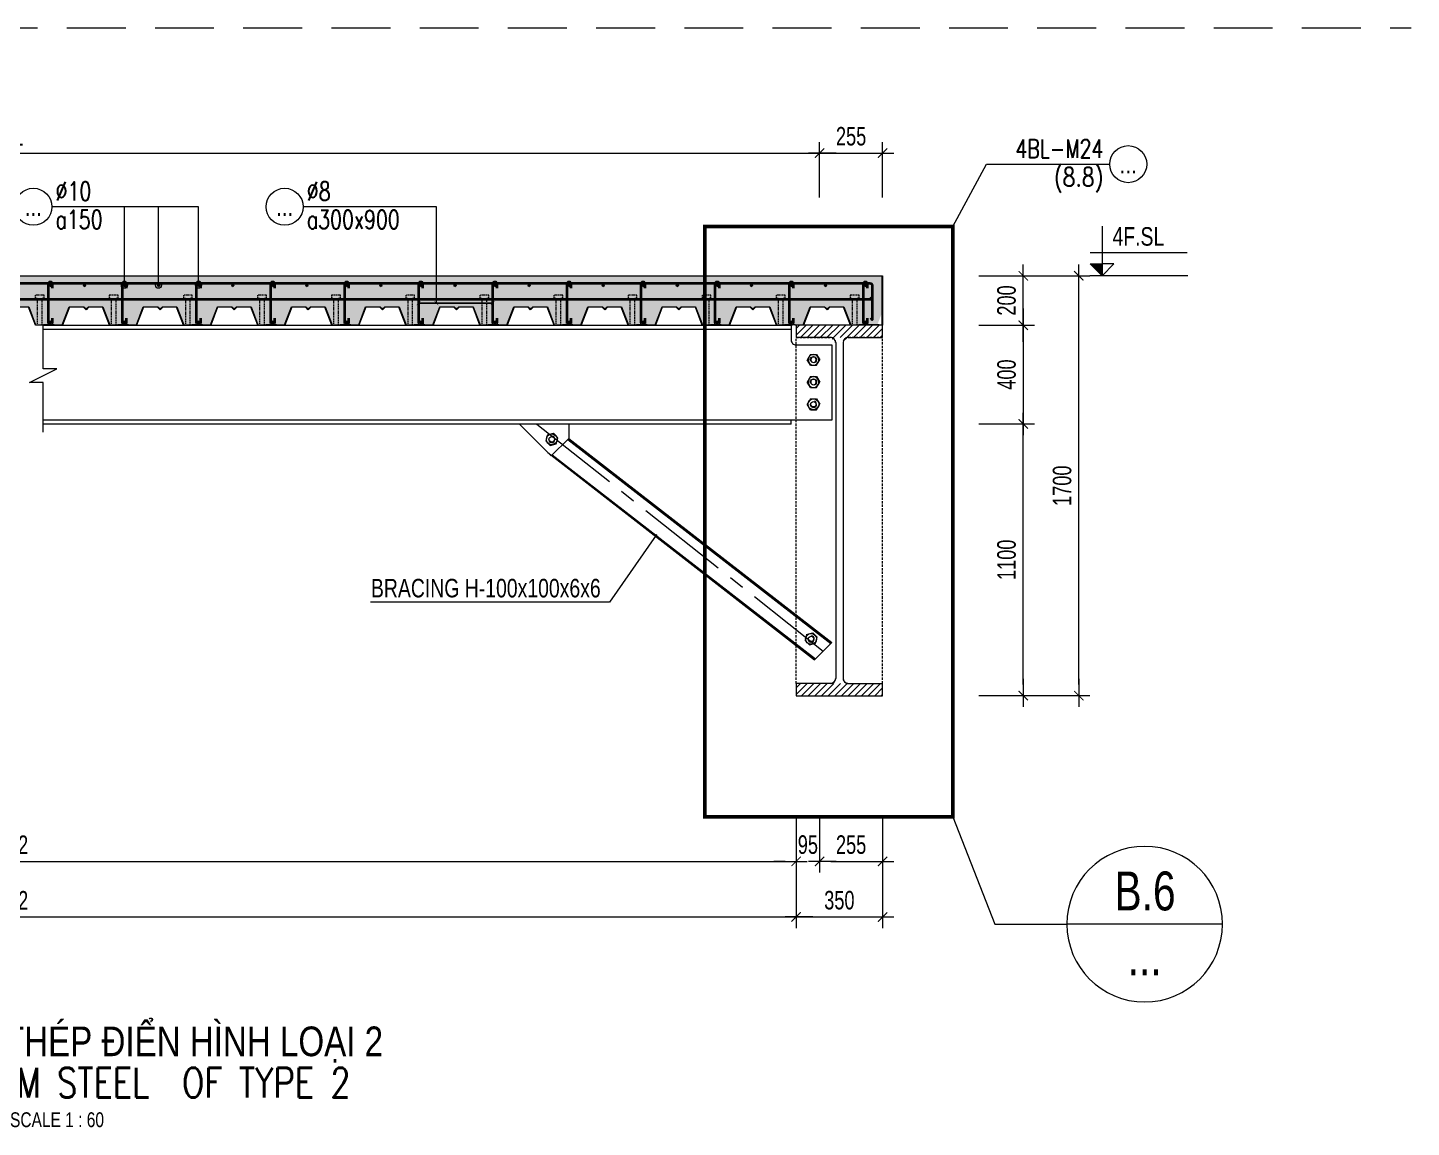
# Model space of a CAD drawing. Header units: millimetres. Extents: x 84463 to 294191, y -61495 to 44118.
# Drawn here: x 217212 to 228416, y -39132 to -30228 of the extents above; entities that cross this region are included whole.
import ezdxf
from ezdxf.enums import TextEntityAlignment as Align

# ---------------------------------------------------------------- set-up
doc = ezdxf.new("R2010")
doc.units = ezdxf.units.MM
doc.linetypes.add('CENTER2', pattern=[1.125, 0.75, -0.125, 0.125, -0.125])
doc.linetypes.add('HIDDEN2', pattern=[4.7625, 3.175, -1.5875])
for name, color, linetype, lineweight in [('NDC_S-ANNO', 7, 'Continuous', 20), ('NDC_S-BEAM FRAME-STEL', 32, 'Continuous', 18), ('NDC_S-BEAM-NAME-VERT', 7, 'Continuous', 20), ('NDC_S-CONT', 3, 'Continuous', 20), ('NDC_S-DECK', 3, 'Continuous', 20), ('NDC_S-DIMS', 1, 'Continuous', 15), ('NDC_S-FNDN-RBAR-TOP1', 4, 'Continuous', 35), ('NDC_S-HIDN', 8, 'HIDDEN2', 13), ('NDC_S-HTCH-MAT', 8, 'Continuous', 15), ('NDC_S-LEGN', 1, 'Continuous', 15), ('NDC_S-STIR', 4, 'Continuous', 35), ('NDC_S-TEXT-SYMB', 7, 'Continuous', 20), ('NDC_S-TEXT-VIE', 7, 'Continuous', 20), ('NDC_S_ANNO', 7, 'Continuous', 20), ('NDC_S_AXIS', 5, 'CENTER2', 13), ('NDC_S_DIM', 1, 'Continuous', 15), ('NDC_S_ENG TITLE', 3, 'Continuous', 20), ('NDC_S_HATCH MATERIAL', 8, 'Continuous', 13), ('NDC_S_HIDDEN', 8, 'HIDDEN2', 13), ('NDC_S_REBAR', 4, 'Continuous', 35), ('NDC_S_TEXT SYMBOL', 7, 'Continuous', 20), ('NDC_S_VN TEXT', 7, 'Continuous', 20), ('NDC_S_VN TITLE', 6, 'Continuous', 35)]:
    doc.layers.add(name, color=color, linetype=linetype, lineweight=lineweight)
doc.styles.add('ARIAL', font='arial.ttf', dxfattribs={"width": 0.8})
doc.styles.add('NDC_ANNO', font='', dxfattribs={"width": 0.8})
doc.styles.add('NDC_DIM', font='', dxfattribs={"width": 0.75})
doc.styles.add('NDC_EN TXT', font='romans.shx', dxfattribs={"width": 0.8})
doc.styles.add('NDC_VIE TXT', font='arial.ttf', dxfattribs={"width": 0.8})
doc.styles.get('NDC_ANNO').set_extended_font_data('Dotum')
doc.styles.get('NDC_DIM').set_extended_font_data('Dotum')
doc.dimstyles.new('NDC_dim_50', dxfattribs={"dimscale": 50, "dimtxt": 2.5, "dimasz": 1.5, "dimexe": 1.5, "dimexo": 2.5, "dimgap": 1, "dimtad": 1, "dimdec": 0, "dimrnd": 0.001, "dimzin": 0, "dimdsep": 46, "dimtxsty": 'NDC_DIM', "dimblk": 'DIMMARK', "dimcen": 0, "dimdle": 1.2, "dimclrd": 256, "dimclre": 256, "dimclrt": 3, "dimadec": 0, "dimazin": 0, "dimtfac": 1, "dimtdec": 0, "dimtix": 1, "dimtofl": 0, "dimtmove": 2, "dimatfit": 3, "dimfxl": 6, "dimfxlon": 1, "dimtolj": 1, "dimtzin": 0, "dimlwd": -1, "dimlwe": -1, "dimarcsym": 0})
doc.dimstyles.new('NDC_dim_60', dxfattribs={"dimscale": 60, "dimtxt": 2.5, "dimasz": 1.5, "dimexe": 1.5, "dimexo": 2.5, "dimgap": 1, "dimtad": 1, "dimdec": 0, "dimrnd": 0.001, "dimzin": 0, "dimdsep": 46, "dimtxsty": 'NDC_DIM', "dimblk": 'DIMMARK', "dimcen": 0, "dimdle": 1.2, "dimclrd": 256, "dimclre": 256, "dimclrt": 3, "dimadec": 0, "dimazin": 0, "dimtfac": 1, "dimtdec": 0, "dimtix": 1, "dimtofl": 0, "dimtmove": 2, "dimatfit": 3, "dimfxl": 6, "dimfxlon": 1, "dimtolj": 1, "dimtzin": 0, "dimlwd": -1, "dimlwe": -1, "dimarcsym": 0})

# ---------------------------------------------------------------- blocks, each defined once
blk = doc.blocks.new('kata_block_THEP')
at = {"layer": 'NDC_S_REBAR', "color": 0}
for p, q in [((-0.5, 0), (0.5, 0)), ((-0.35, 0.35), (0.35, -0.35)), ((0.35, 0.35), (-0.35, -0.35)), ((0, 0.5), (0, -0.5))]:
    blk.add_line(p, q, dxfattribs=at)
at = {"layer": 'NDC_S_REBAR', "color": 0, "const_width": 0.0833}
blk.add_lwpolyline([(-0.5, 0, 1), (0.5, 0, 1), (-0.5, 0, 1)], format="xyb", dxfattribs=at)
blk = doc.blocks.new('*U435')
at = {"layer": 'NDC_S-STIR', "xscale": -20, "yscale": 20, "zscale": 20}
blk.add_blockref('kata_block_THEP', (0, 0), dxfattribs=at)
blk = doc.blocks.new('*U436')
at = {"layer": 'NDC_S_DIM', "color": 0, "linetype": 'ByBlock', "lineweight": -2, "transparency": 16777216}
for p in [(0, 0), (600, 0), (1200, 0), (1800, 0), (2400, 0), (3000, 0), (3600, 0), (4200, 0), (4800, 0), (5400, 0), (6000, 0), (6600, 0), (7200, 0), (7800, 0), (8400, 0), (9000, 0), (9600, 0), (10200, 0), (10800, 0), (11400, 0), (12000, 0), (12600, 0), (13200, 0)]:
    blk.add_blockref('*U435', p, dxfattribs=at)
blk = doc.blocks.new('*U433')
at = {"layer": 'NDC_S-HIDN', "ltscale": 3}
blk.add_lwpolyline([(-54, -173), (-14, -173), (-14, 43), (2, 43), (2, 67), (-70, 67), (-70, 43), (-54, 43)], close=True, dxfattribs=at)
at = {"layer": 'NDC_S_REBAR'}
blk.add_lwpolyline([(70, 123), (70, 155, 1), (34, 155), (34, -153, 1), (70, -153), (70, -121)], format="xyb", dxfattribs=at)
at = {"layer": 'NDC_S-STIR', "xscale": -20, "yscale": 20, "zscale": 20}
for p in [(52, 146), (52, -153)]:
    blk.add_blockref('kata_block_THEP', p, dxfattribs=at)
blk = doc.blocks.new('*U434')
at = {"layer": 'NDC_S_DIM', "color": 0, "linetype": 'ByBlock', "lineweight": -2, "transparency": 16777216}
for p in [(0, 0), (600, 0), (1200, 0), (1800, 0), (2400, 0), (3000, 0), (3600, 0), (4200, 0), (4800, 0), (5400, 0), (6000, 0), (6600, 0), (7200, 0), (7800, 0), (8400, 0), (9000, 0), (9600, 0), (10200, 0), (10800, 0), (11400, 0), (12000, 0), (12600, 0), (13200, 0)]:
    blk.add_blockref('*U433', p, dxfattribs=at)
blk = doc.blocks.new('DIMMARK')
at = {"layer": 'NDC_S_DIM', "color": 1}
blk.add_line((-1.5, 0), (1, 0), dxfattribs=at)
at = {"layer": 'NDC_S_DIM', "color": 2, "const_width": 0.1}
blk.add_lwpolyline([(-0.42, -0.42), (0.42, 0.42)], dxfattribs=at)
blk = doc.blocks.new('*D444')
at = {"layer": 'Defpoints', "color": 0, "transparency": 16777216}
for p in [(223625, -31244), (210645, -32279), (223625, -32279)]:
    blk.add_point(p, dxfattribs=at)
at = {"layer": 'NDC_S_DIM', "transparency": 16777216}
for p, q in [((210645, -31604), (210645, -31154)), ((210735, -31244), (223535, -31244)), ((223625, -31604), (223625, -31154))]:
    blk.add_line(p, q, dxfattribs=at)
at = {"layer": 'NDC_S_DIM', "transparency": 16777216, "xscale": 90, "yscale": 90, "zscale": 90, "rotation": 180}
blk.add_blockref('DIMMARK', (210645, -31244), dxfattribs=at)
at = {"layer": 'NDC_S_DIM', "transparency": 16777216, "xscale": 90, "yscale": 90, "zscale": 90}
blk.add_blockref('DIMMARK', (223625, -31244), dxfattribs=at)
at = {"layer": 'NDC_S_DIM', "color": 3, "transparency": 16777216, "insert": (217135, -31108), "char_height": 150, "attachment_point": 5, "style": 'NDC_DIM'}
blk.add_mtext('\\A1;L', dxfattribs=at)
blk = doc.blocks.new('*D445')
at = {"layer": 'Defpoints', "color": 0, "transparency": 16777216}
for p in [(224135, -31244), (223625, -32279), (224135, -32279)]:
    blk.add_point(p, dxfattribs=at)
at = {"layer": 'NDC_S_DIM', "transparency": 16777216}
for p, q in [((223625, -31604), (223625, -31154)), ((223715, -31244), (224045, -31244)), ((224135, -31604), (224135, -31154))]:
    blk.add_line(p, q, dxfattribs=at)
at = {"layer": 'NDC_S_DIM', "transparency": 16777216, "xscale": 90, "yscale": 90, "zscale": 90, "rotation": 180}
blk.add_blockref('DIMMARK', (223625, -31244), dxfattribs=at)
at = {"layer": 'NDC_S_DIM', "transparency": 16777216, "xscale": 90, "yscale": 90, "zscale": 90}
blk.add_blockref('DIMMARK', (224135, -31244), dxfattribs=at)
at = {"layer": 'NDC_S_DIM', "color": 3, "transparency": 16777216, "insert": (223880, -31108), "char_height": 150, "attachment_point": 5, "style": 'NDC_DIM'}
blk.add_mtext('\\A1;255', dxfattribs=at)
blk = doc.blocks.new('*D448')
at = {"layer": 'Defpoints', "color": 0, "transparency": 16777216}
for p in [(210835, -35440), (223435, -35637), (223435, -36979)]:
    blk.add_point(p, dxfattribs=at)
at = {"layer": 'NDC_S_DIM', "transparency": 16777216}
for p, q in [((210835, -36619), (210835, -37069)), ((223435, -36619), (223435, -37069)), ((210925, -36979), (223345, -36979))]:
    blk.add_line(p, q, dxfattribs=at)
at = {"layer": 'NDC_S_DIM', "transparency": 16777216, "xscale": 90, "yscale": 90, "zscale": 90, "rotation": 180}
blk.add_blockref('DIMMARK', (210835, -36979), dxfattribs=at)
at = {"layer": 'NDC_S_DIM', "transparency": 16777216, "xscale": 90, "yscale": 90, "zscale": 90}
blk.add_blockref('DIMMARK', (223435, -36979), dxfattribs=at)
at = {"layer": 'NDC_S_DIM', "color": 3, "transparency": 16777216, "insert": (217135, -36844), "char_height": 150, "attachment_point": 5, "style": 'NDC_DIM'}
blk.add_mtext('\\A1;L2', dxfattribs=at)
blk = doc.blocks.new('*D449')
at = {"layer": 'Defpoints', "color": 0, "transparency": 16777216}
for p in [(223435, -35637), (223625, -35637), (223625, -36979)]:
    blk.add_point(p, dxfattribs=at)
at = {"layer": 'NDC_S_DIM', "transparency": 16777216}
for p, q in [((223435, -36619), (223435, -37069)), ((223625, -36619), (223625, -37069)), ((223345, -36979), (223255, -36979)), ((223715, -36979), (223805, -36979))]:
    blk.add_line(p, q, dxfattribs=at)
at = {"layer": 'NDC_S_DIM', "transparency": 16777216, "xscale": 90, "yscale": 90, "zscale": 90}
blk.add_blockref('DIMMARK', (223435, -36979), dxfattribs=at)
at = {"layer": 'NDC_S_DIM', "transparency": 16777216, "xscale": 90, "yscale": 90, "zscale": 90, "rotation": 180}
blk.add_blockref('DIMMARK', (223625, -36979), dxfattribs=at)
at = {"layer": 'NDC_S_DIM', "color": 3, "transparency": 16777216, "insert": (223530, -36844), "char_height": 150, "attachment_point": 5, "style": 'NDC_DIM'}
blk.add_mtext('\\A1;95', dxfattribs=at)
blk = doc.blocks.new('*D450')
at = {"layer": 'Defpoints', "color": 0, "transparency": 16777216}
for p in [(223625, -35637), (224135, -35637), (224135, -36979)]:
    blk.add_point(p, dxfattribs=at)
at = {"layer": 'NDC_S_DIM', "transparency": 16777216}
for p, q in [((223625, -36619), (223625, -37069)), ((224135, -36619), (224135, -37069)), ((223715, -36979), (224045, -36979))]:
    blk.add_line(p, q, dxfattribs=at)
at = {"layer": 'NDC_S_DIM', "transparency": 16777216, "xscale": 90, "yscale": 90, "zscale": 90, "rotation": 180}
blk.add_blockref('DIMMARK', (223625, -36979), dxfattribs=at)
at = {"layer": 'NDC_S_DIM', "transparency": 16777216, "xscale": 90, "yscale": 90, "zscale": 90}
blk.add_blockref('DIMMARK', (224135, -36979), dxfattribs=at)
at = {"layer": 'NDC_S_DIM', "color": 3, "transparency": 16777216, "insert": (223880, -36844), "char_height": 150, "attachment_point": 5, "style": 'NDC_DIM'}
blk.add_mtext('\\A1;255', dxfattribs=at)
blk = doc.blocks.new('*D452')
at = {"layer": 'Defpoints', "color": 0, "transparency": 16777216}
for p in [(210835, -35637), (223435, -35637), (223435, -37429)]:
    blk.add_point(p, dxfattribs=at)
at = {"layer": 'NDC_S_DIM', "transparency": 16777216}
for p, q in [((210835, -37069), (210835, -37519)), ((223435, -37069), (223435, -37519)), ((210925, -37429), (223345, -37429))]:
    blk.add_line(p, q, dxfattribs=at)
at = {"layer": 'NDC_S_DIM', "transparency": 16777216, "xscale": 90, "yscale": 90, "zscale": 90, "rotation": 180}
blk.add_blockref('DIMMARK', (210835, -37429), dxfattribs=at)
at = {"layer": 'NDC_S_DIM', "transparency": 16777216, "xscale": 90, "yscale": 90, "zscale": 90}
blk.add_blockref('DIMMARK', (223435, -37429), dxfattribs=at)
at = {"layer": 'NDC_S_DIM', "color": 3, "transparency": 16777216, "insert": (217135, -37294), "char_height": 150, "attachment_point": 5, "style": 'NDC_DIM'}
blk.add_mtext('\\A1;L2', dxfattribs=at)
blk = doc.blocks.new('*D453')
at = {"layer": 'Defpoints', "color": 0, "transparency": 16777216}
for p in [(223435, -35637), (224135, -35637), (224135, -37429)]:
    blk.add_point(p, dxfattribs=at)
at = {"layer": 'NDC_S_DIM', "transparency": 16777216}
for p, q in [((223435, -37069), (223435, -37519)), ((224135, -37069), (224135, -37519)), ((223525, -37429), (224045, -37429))]:
    blk.add_line(p, q, dxfattribs=at)
at = {"layer": 'NDC_S_DIM', "transparency": 16777216, "xscale": 90, "yscale": 90, "zscale": 90, "rotation": 180}
blk.add_blockref('DIMMARK', (223435, -37429), dxfattribs=at)
at = {"layer": 'NDC_S_DIM', "transparency": 16777216, "xscale": 90, "yscale": 90, "zscale": 90}
blk.add_blockref('DIMMARK', (224135, -37429), dxfattribs=at)
at = {"layer": 'NDC_S_DIM', "color": 3, "transparency": 16777216, "insert": (223785, -37294), "char_height": 150, "attachment_point": 5, "style": 'NDC_DIM'}
blk.add_mtext('\\A1;350', dxfattribs=at)
blk = doc.blocks.new('Drawing name_symbol')
at = {"layer": 'NDC_S_ENG TITLE', "style": 'NDC_EN TXT', "width": 0.8}
blk.add_attdef('SECTDET1', text='', height=5, dxfattribs=at).set_placement((0, 1.01), align=Align.CENTER)
at = {"layer": 'NDC_S_TEXT SYMBOL', "lineweight": 25, "style": 'NDC_ANNO', "width": 0.8}
blk.add_attdef('SSCALE', text='', height=2.5, dxfattribs=at).set_placement((0, -4), align=Align.CENTER)
at = {"layer": 'NDC_S_VN TITLE', "style": 'NDC_VIE TXT', "width": 0.8}
blk.add_attdef('SECTDET2', text='', height=5, dxfattribs=at).set_placement((0, 7.97), align=Align.CENTER)
blk = doc.blocks.new('MARK4')
at = {"layer": 'NDC_S_ANNO'}
blk.add_line((-5, 0), (5, 0), dxfattribs=at)
blk.add_circle((0, 0), 5, dxfattribs=at)
blk = doc.blocks.new('*U103')
blk.add_circle((2.5, 0), 2.5)
at = {"layer": 'NDC_S_VN TEXT', "color": 3, "style": 'NDC_EN TXT'}
for tag, width, p in [('DK2', 0.75, (-0.85, 0.85)), ('KC2', 0.8, (-0.85, -2.97))]:
    blk.add_attdef(tag, text='', height=2.5, dxfattribs=dict(at, width=width)).set_placement(p, align=Align.RIGHT)
at = {"layer": 'NDC_S_VN TEXT', "color": 7, "style": 'ARIAL', "width": 0.8}
blk.add_attdef('SH3', text='', height=2.5, dxfattribs=at).set_placement((2.5, 0), align=Align.MIDDLE)
blk = doc.blocks.new('*U102')
at = {"color": 0, "linetype": 'Continuous'}
for p, q in [((-8.5, 4.9), (0, 9.8)), ((-8.5, -4.9), (-8.5, 4.9)), ((8.5, 4.9), (0, 9.8)), ((8.5, -4.9), (8.5, 4.9)), ((-8.5, -4.9), (0, -9.8)), ((8.5, -4.9), (0, -9.8))]:
    blk.add_line(p, q, dxfattribs=at)
for radius in [8.5, 4.25]:
    blk.add_circle((0, 0), radius, dxfattribs=at)
blk.add_arc((0, 0), 5, 250, 160, dxfattribs=at)
blk = doc.blocks.new('*U437')
at = {"layer": 'NDC_S-DECK'}
blk.add_lwpolyline([(-300, -73), (-300, -69), (-259, -69), (-257, -71), (-192, -71), (-136, 75), (-19, 75), (0, 57), (19, 75), (136, 75), (192, -71), (257, -71), (259, -69), (300, -69), (300, -73), (261, -73), (259, -75), (190, -75), (134, 71), (21, 71), (0, 51), (-21, 71), (-134, 71), (-190, -75), (-259, -75), (-261, -73)], close=True, dxfattribs=at)
blk = doc.blocks.new('*U438')
at = {"layer": 'NDC_S_DIM', "color": 0, "linetype": 'ByBlock', "lineweight": -2, "transparency": 16777216}
for p in [(0, 0), (600, 0), (1200, 0), (1800, 0), (2400, 0), (3000, 0), (3600, 0), (4200, 0), (4800, 0), (5400, 0), (6000, 0), (6600, 0), (7200, 0), (7800, 0), (8400, 0), (9000, 0), (9600, 0), (10200, 0), (10800, 0), (11400, 0), (12000, 0), (12600, 0), (13200, 0)]:
    blk.add_blockref('*U437', p, dxfattribs=at)
blk = doc.blocks.new('*U104')
blk.add_circle((-2.5, 0), 2.5)
at = {"layer": 'NDC_S_VN TEXT', "color": 3, "style": 'NDC_EN TXT', "width": 0.75}
for tag, p in [('DK1', (0.5, 0.85)), ('KC1', (0.5, -2.97))]:
    blk.add_attdef(tag, p, '', height=2.5, dxfattribs=at)
at = {"layer": 'NDC_S_VN TEXT', "color": 7, "style": 'ARIAL', "width": 0.8}
blk.add_attdef('SH2', text='', height=2.5, dxfattribs=at).set_placement((-2.5, 0), align=Align.MIDDLE)
blk = doc.blocks.new('*U106')
blk.add_circle((-2.5, 0), 2.5)
at = {"layer": 'NDC_S_VN TEXT', "color": 3, "style": 'NDC_EN TXT', "width": 0.75}
for tag, p in [('DK1', (0.5, 0.85)), ('KC1', (0.5, -2.97))]:
    blk.add_attdef(tag, p, '', height=2.5, dxfattribs=at)
at = {"layer": 'NDC_S_VN TEXT', "color": 7, "style": 'ARIAL', "width": 0.8}
blk.add_attdef('SH2', text='', height=2.5, dxfattribs=at).set_placement((-2.5, 0), align=Align.MIDDLE)
blk = doc.blocks.new('*D442')
at = {"layer": 'Defpoints', "color": 0, "transparency": 16777216}
for p in [(224135, -32637), (224135, -33437), (225274, -33437)]:
    blk.add_point(p, dxfattribs=at)
at = {"layer": 'NDC_S_DIM', "transparency": 16777216}
for p, q in [((224914, -32637), (225364, -32637)), ((225274, -32727), (225274, -33347)), ((224914, -33437), (225364, -33437))]:
    blk.add_line(p, q, dxfattribs=at)
at = {"layer": 'NDC_S_DIM', "transparency": 16777216, "xscale": 90, "yscale": 90, "zscale": 90}
for p, rotation in [((225274, -32637), 90), ((225274, -33437), 270)]:
    blk.add_blockref('DIMMARK', p, dxfattribs=dict(at, rotation=rotation))
at = {"layer": 'NDC_S_DIM', "color": 3, "transparency": 16777216, "insert": (225139, -33037), "char_height": 150, "attachment_point": 5, "rotation": 90, "style": 'NDC_DIM'}
blk.add_mtext('\\A1;400', dxfattribs=at)
blk = doc.blocks.new('*D440')
at = {"layer": 'Defpoints', "color": 0, "transparency": 16777216}
for p in [(224135, -32237), (225274, -32237), (224135, -32637)]:
    blk.add_point(p, dxfattribs=at)
at = {"layer": 'NDC_S_DIM', "transparency": 16777216}
for p, q in [((224914, -32237), (225364, -32237)), ((225274, -32547), (225274, -32327)), ((224914, -32637), (225364, -32637))]:
    blk.add_line(p, q, dxfattribs=at)
at = {"layer": 'NDC_S_DIM', "transparency": 16777216, "xscale": 90, "yscale": 90, "zscale": 90}
for p, rotation in [((225274, -32237), 90), ((225274, -32637), 270)]:
    blk.add_blockref('DIMMARK', p, dxfattribs=dict(at, rotation=rotation))
at = {"layer": 'NDC_S_DIM', "color": 3, "transparency": 16777216, "insert": (225139, -32437), "char_height": 150, "attachment_point": 5, "rotation": 90, "style": 'NDC_DIM'}
blk.add_mtext('\\A1;200', dxfattribs=at)
blk = doc.blocks.new('*D441')
at = {"layer": 'Defpoints', "color": 0, "transparency": 16777216}
for p in [(224135, -33437), (225274, -33437), (224135, -35637)]:
    blk.add_point(p, dxfattribs=at)
at = {"layer": 'NDC_S_DIM', "transparency": 16777216}
for p, q in [((224914, -33437), (225364, -33437)), ((225274, -35547), (225274, -33527)), ((224914, -35637), (225364, -35637))]:
    blk.add_line(p, q, dxfattribs=at)
at = {"layer": 'NDC_S_DIM', "transparency": 16777216, "xscale": 90, "yscale": 90, "zscale": 90}
for p, rotation in [((225274, -33437), 90), ((225274, -35637), 270)]:
    blk.add_blockref('DIMMARK', p, dxfattribs=dict(at, rotation=rotation))
at = {"layer": 'NDC_S_DIM', "color": 3, "transparency": 16777216, "insert": (225139, -34537), "char_height": 150, "attachment_point": 5, "rotation": 90, "style": 'NDC_DIM'}
blk.add_mtext('\\A1;1100', dxfattribs=at)
blk = doc.blocks.new('*D439')
at = {"layer": 'Defpoints', "color": 0, "transparency": 16777216}
for p in [(224135, -32237), (225724, -32237), (224135, -35637)]:
    blk.add_point(p, dxfattribs=at)
at = {"layer": 'NDC_S_DIM', "transparency": 16777216}
for p, q in [((225364, -32237), (225814, -32237)), ((225724, -35547), (225724, -32327)), ((225364, -35637), (225814, -35637))]:
    blk.add_line(p, q, dxfattribs=at)
at = {"layer": 'NDC_S_DIM', "transparency": 16777216, "xscale": 90, "yscale": 90, "zscale": 90}
for p, rotation in [((225724, -32237), 90), ((225724, -35637), 270)]:
    blk.add_blockref('DIMMARK', p, dxfattribs=dict(at, rotation=rotation))
at = {"layer": 'NDC_S_DIM', "color": 3, "transparency": 16777216, "insert": (225589, -33937), "char_height": 150, "attachment_point": 5, "rotation": 90, "style": 'NDC_DIM'}
blk.add_mtext('\\A1;1700', dxfattribs=at)
blk = doc.blocks.new('kata_block_CT')
at = {"layer": 'NDC_S_ANNO'}
blk.add_hatch(color=3, dxfattribs=at).paths.add_polyline_path([(0, 1.6), (-1.61, 1.6), (0, 0)])
at = {"layer": 'NDC_S_ANNO', "ltscale": 50}
h = blk.add_hatch(dxfattribs=at)
h.set_pattern_fill('ANSI31', color=256, scale=1.406, style=0)
h.paths.add_polyline_path([(0, 1.6), (0, 0), (1.61, 1.6)])
for p, q in [((-1.59, 3.14), (11.47, 3.14)), ((11.56, 0), (-1.64, 0))]:
    blk.add_line(p, q, dxfattribs=at)
for points in [[(0, 6.69), (0, 0)], [(0, 0), (-1.61, 1.6), (0, 1.6)], [(0, 0), (1.61, 1.6), (0, 1.6)]]:
    blk.add_lwpolyline(points, dxfattribs=at)
at = {"layer": 'NDC_S_ANNO', "color": 8, "ltscale": 50}
blk.add_lwpolyline([(0, 0), (-1.61, 1.6), (0, 1.6)], dxfattribs=at)
at = {"layer": 'NDC_S_TEXT SYMBOL', "color": 3, "style": 'NDC_ANNO', "width": 0.8}
blk.add_attdef('CT', (1.41, 4.07), '', height=2.5, dxfattribs=at)
blk = doc.blocks.new('*U6093')
for p, q in [((140, 1450), (0, 1450)), ((160, 1430), (160, 70)), ((190, 1430), (190, 70)), ((210, 1450), (350, 1450)), ((140, 50), (0, 50)), ((210, 50), (350, 50))]:
    blk.add_line(p, q)
for points in [[(350, 1450), (350, 1500), (0, 1500), (0, 1450)], [(0, 50), (0, 0), (350, 0), (350, 50)]]:
    blk.add_lwpolyline(points)
for centre, start, end in [((140, 1430), 360, 450), ((210, 1430), 90, 180), ((140, 70), 270, 360), ((210, 70), 180, 270)]:
    blk.add_arc(centre, 20, start, end)

msp = doc.modelspace()

# ---------------------------------------------------------------- hatches: boundary and pattern name
at = {"layer": 'NDC_S-HTCH-MAT'}
h = msp.add_hatch(dxfattribs=at)
h.set_pattern_fill('BT-01', color=256, scale=40, pattern_type=2)
h.set_pattern_definition([(50, (-170398.75, 75262.32), (286.90407, -25.10085), [30, -330]), (355, (-170398.75, 75262.32), (-55.50053, 300.87685), [24, -264]), (100.4514, (-170374.84, 75260.23), (231.40375, 275.77582), [25.49608, -280.45684]), (46.1842, (-170398.75, 75342.32), (426.89642, -66.2076), [45, -495]), (96.6356, (-170363.18, 75336.8), (373.8651, 389.64715), [38.2441, -420.6852]), (351.1842, (-170398.75, 75342.32), (373.8648, 389.64744), [36, -396]), (21, (-170358.75, 75322.32), (238.76282, -161.04756), [30, -330]), (326, (-170358.75, 75322.32), (97.32613, 290.06002), [24, -264]), (71.4514, (-170338.86, 75308.9), (336.08905, 129.0122), [25.49608, -280.45684]), (37.5, (-170398.75, 75262.32), (4.863942, 133.157542), [0, -260.8, 0, -268, 0, -265]), (7.5, (-170398.75, 75262.32), (105.227815, 157.764685), [0, -152.8, 0, -254.8, 0, -101]), (327.5, (-170487.95, 75262.32), (213.528974, -9.02195), [0, -100, 0, -312, 0, -414]), (317.5, (-170527.95, 75262.32), (233.27447, 40.04199), [0, -130, 0, -207.2, 0, -294]), (45, (-170398.75, 75262.32), (-120.20815, 120.20815), []), (45, (-170398.75, 75311.32), (-120.20815, 120.20815), [])])
h.paths.add_polyline_path([(224135.1, -32523.3), (224135.1, -32237.5), (210139.1, -32237.5), (210139.1, -32633.5), (210162.2, -32633.5), (210164.1, -32631.5), (210184.9, -32631.5), (210225.8, -32631.5), (210293.5, -32631.6), (210348.9, -32487.5), (210465.7, -32487.5), (210484.9, -32505.9), (210504.1, -32487.5), (210621, -32487.5), (210677, -32633.5), (210742.2, -32633.5), (210744.1, -32631.5), (210784.9, -32631.5), (210825.8, -32631.5), (210893.5, -32631.6), (210948.9, -32487.5), (211065.7, -32487.5), (211084.9, -32505.9), (211104.1, -32487.5), (211221, -32487.5), (211277, -32633.5), (211342.2, -32633.5), (211344.1, -32631.5), (211384.9, -32631.5), (211425.8, -32631.5), (211493.5, -32631.6), (211548.9, -32487.5), (211665.7, -32487.5), (211684.9, -32505.9), (211704.1, -32487.5), (211821, -32487.5), (211877, -32633.5), (211942.2, -32633.5), (211944.1, -32631.5), (211984.9, -32631.5), (212025.8, -32631.5), (212093.5, -32631.6), (212148.9, -32487.5), (212265.7, -32487.5), (212284.9, -32505.9), (212304.1, -32487.5), (212421, -32487.5), (212477, -32633.5), (212542.2, -32633.5), (212544.1, -32631.5), (212584.9, -32631.5), (212625.8, -32631.5), (212693.5, -32631.6), (212748.9, -32487.5), (212865.7, -32487.5), (212884.9, -32505.9), (212904.1, -32487.5), (213021, -32487.5), (213077, -32633.5), (213142.2, -32633.5), (213144.1, -32631.5), (213184.9, -32631.5), (213225.8, -32631.5), (213293.5, -32631.6), (213348.9, -32487.5), (213465.7, -32487.5), (213484.9, -32505.9), (213504.1, -32487.5), (213621, -32487.5), (213677, -32633.5), (213742.2, -32633.5), (213744.1, -32631.5), (213784.9, -32631.5), (213825.8, -32631.5), (213893.5, -32631.6), (213948.9, -32487.5), (214065.7, -32487.5), (214084.9, -32505.9), (214104.1, -32487.5), (214221, -32487.5), (214277, -32633.5), (214342.2, -32633.5), (214344.1, -32631.5), (214384.9, -32631.5), (214425.8, -32631.5), (214493.5, -32631.6), (214548.9, -32487.5), (214665.7, -32487.5), (214684.9, -32505.9), (214704.1, -32487.5), (214821, -32487.5), (214877, -32633.5), (214942.2, -32633.5), (214944.1, -32631.5), (214984.9, -32631.5), (215025.8, -32631.5), (215093.5, -32631.6), (215148.9, -32487.5), (215265.7, -32487.5), (215284.9, -32505.9), (215304.1, -32487.5), (215421, -32487.5), (215477, -32633.5), (215542.2, -32633.5), (215544.1, -32631.5), (215584.9, -32631.5), (215625.8, -32631.5), (215693.5, -32631.6), (215748.9, -32487.5), (215865.7, -32487.5), (215884.9, -32505.9), (215904.1, -32487.5), (216021, -32487.5), (216077, -32633.5), (216142.2, -32633.5), (216144.1, -32631.5), (216184.9, -32631.5), (216225.8, -32631.5), (216293.5, -32631.6), (216348.9, -32487.5), (216465.7, -32487.5), (216484.9, -32505.9), (216504.1, -32487.5), (216621, -32487.5), (216677, -32633.5), (216742.2, -32633.5), (216744.1, -32631.5), (216784.9, -32631.5), (216825.8, -32631.5), (216893.5, -32631.6), (216948.9, -32487.5), (217065.7, -32487.5), (217084.9, -32505.9), (217104.1, -32487.5), (217221, -32487.5), (217277, -32633.5), (217342.2, -32633.5), (217344.1, -32631.5), (217384.9, -32631.5), (217425.8, -32631.5), (217493.5, -32631.6), (217548.9, -32487.5), (217665.7, -32487.5), (217684.9, -32505.9), (217704.1, -32487.5), (217821, -32487.5), (217877, -32633.5), (217942.2, -32633.5), (217944.1, -32631.5), (217984.9, -32631.5), (218025.8, -32631.5), (218093.5, -32631.6), (218148.9, -32487.5), (218265.7, -32487.5), (218284.9, -32505.9), (218304.1, -32487.5), (218421, -32487.5), (218477, -32633.5), (218542.2, -32633.5), (218544.1, -32631.5), (218584.9, -32631.5), (218625.8, -32631.5), (218693.5, -32631.6), (218748.9, -32487.5), (218865.7, -32487.5), (218884.9, -32505.9), (218904.1, -32487.5), (219021, -32487.5), (219077, -32633.5), (219142.2, -32633.5), (219144.1, -32631.5), (219184.9, -32631.5), (219225.8, -32631.5), (219293.5, -32631.6), (219348.9, -32487.5), (219465.7, -32487.5), (219484.9, -32505.9), (219504.1, -32487.5), (219621, -32487.5), (219677, -32633.5), (219742.2, -32633.5), (219744.1, -32631.5), (219784.9, -32631.5), (219825.8, -32631.5), (219893.5, -32631.6), (219948.9, -32487.5), (220065.7, -32487.5), (220084.9, -32505.9), (220104.1, -32487.5), (220221, -32487.5), (220277, -32633.5), (220342.2, -32633.5), (220344.1, -32631.5), (220384.9, -32631.5), (220425.8, -32631.5), (220493.5, -32631.6), (220548.9, -32487.5), (220665.7, -32487.5), (220684.9, -32505.9), (220704.1, -32487.5), (220821, -32487.5), (220877, -32633.5), (220942.2, -32633.5), (220944.1, -32631.5), (220984.9, -32631.5), (221025.8, -32631.5), (221093.5, -32631.7), (221148.9, -32487.5), (221265.7, -32487.5), (221284.9, -32505.9), (221304.1, -32487.5), (221421, -32487.5), (221477, -32633.5), (221542.2, -32633.5), (221544.1, -32631.5), (221584.9, -32631.5), (221625.8, -32631.5), (221693.5, -32631.7), (221748.9, -32487.5), (221865.7, -32487.5), (221884.9, -32505.9), (221904.1, -32487.5), (222021, -32487.5), (222077, -32633.5), (222142.2, -32633.5), (222144.1, -32631.5), (222184.9, -32631.5), (222225.8, -32631.5), (222293.5, -32631.8), (222348.9, -32487.5), (222465.7, -32487.5), (222484.9, -32505.9), (222504.1, -32487.5), (222621, -32487.5), (222677, -32633.5), (222742.2, -32633.5), (222744.1, -32631.5), (222784.9, -32631.5), (222825.8, -32631.5), (222893.4, -32631.9), (222948.9, -32487.5), (223065.7, -32487.5), (223084.9, -32505.9), (223104.1, -32487.5), (223221, -32487.5), (223277, -32633.5), (223342.2, -32633.5), (223344.1, -32631.5), (223384.9, -32631.5), (223425.8, -32631.5), (223493.3, -32632.2), (223548.9, -32487.5), (223665.7, -32487.5), (223684.9, -32505.9), (223704.1, -32487.5), (223821, -32487.5), (223877, -32633.5), (223942.2, -32633.5), (223944.1, -32631.5), (223984.9, -32631.5), (224025.8, -32631.5), (224092.8, -32633.5)])
at = {"layer": 'NDC_S_HATCH MATERIAL'}
h = msp.add_hatch(dxfattribs=at)
h.set_pattern_fill('ANSI31', color=256, scale=12)
edge = h.paths.add_edge_path()
edge.add_line((223435.1, -35537.5), (223435.1, -35637.5))
edge.add_line((223435.1, -35637.5), (224135.1, -35637.5))
edge.add_line((224135.1, -35637.5), (224135.1, -35537.5))
edge = h.paths.add_edge_path()
edge.add_line((223755.1, -32777.5), (223755.1, -35497.5))
edge = h.paths.add_edge_path()
edge.add_line((223815.1, -32777.5), (223815.1, -35497.5))
edge = h.paths.add_edge_path(flags=16)
edge.add_line((223715.1, -35537.5), (223435.1, -35537.5))
edge = h.paths.add_edge_path(flags=16)
edge.add_line((223715.1, -32737.5), (223435.1, -32737.5))
edge = h.paths.add_edge_path(flags=16)
edge.add_line((223855.1, -35537.5), (224135.1, -35537.5))
edge = h.paths.add_edge_path(flags=17)
edge.add_line((223855.1, -32737.5), (224135.1, -32737.5))
edge = h.paths.add_edge_path()
edge.add_line((224135.1, -32737.5), (224135.1, -32637.5))
edge.add_line((224135.1, -32637.5), (223435.1, -32637.5))
edge.add_line((223435.1, -32637.5), (223435.1, -32737.5))
edge = h.paths.add_edge_path()
edge.add_arc((223715.1, -35497.5), 40, 270, 360)
edge = h.paths.add_edge_path()
edge.add_arc((223855.1, -35497.5), 40, 180, 270)
edge = h.paths.add_edge_path()
edge.add_arc((223715.1, -32777.5), 40, 0, 90)
edge = h.paths.add_edge_path()
edge.add_arc((223855.1, -32777.5), 40, 90, 180)

# ---------------------------------------------------------------- linework, layer by layer
at = {"layer": 'NDC_S-ANNO', "linetype": 'HIDDEN2', "ltscale": 80, "const_width": 30}
msp.add_lwpolyline([(222695.8, -31839.2), (224704.9, -31839.2), (224704.9, -36618.4), (222695.8, -36618.4)], close=True, dxfattribs=at)
at = {"layer": 'NDC_S-ANNO'}
msp.add_lwpolyline([(224704.9, -36618.4), (225044.5, -37487.1), (225627, -37487.1)], dxfattribs=at)
at = {"layer": 'NDC_S-CONT'}
for p, q in [((223395.1, -33437.5), (223395.1, -33405.5)), ((223725.2, -35205.4), (223583.8, -35346.9))]:
    msp.add_line(p, q, dxfattribs=at)
for points in [[(210135.1, -32237.5), (224135.1, -32237.5)], [(217338.5, -32637.5), (223395.1, -32637.5)], [(217338.5, -32669.5), (223395.1, -32669.5)], [(223725.1, -33405.5), (217338.5, -33405.5)], [(223395.1, -33437.5), (217338.5, -33437.5)], [(221593.7, -33437.5), (221593.7, -33554.7), (221452.3, -33696.1), (221193.7, -33437.5)], [(221585.2, -33563.1), (223716.7, -35213.9)], [(221593.7, -33554.7), (223725.2, -35205.4)], [(221425.3, -33669.1), (223583.8, -35346.9)], [(221460.8, -33687.6), (223592.2, -35338.4)]]:
    msp.add_lwpolyline(points, dxfattribs=at)
msp.add_lwpolyline([(223395.1, -32637.5), (223395.1, -32757.5, 0.4142136), (223435.1, -32797.5), (223725.1, -32797.5), (223725.1, -33405.5)], format="xyb", dxfattribs=at)
at = {"layer": 'NDC_S-DECK'}
msp.add_lwpolyline([(223984.9, -32631.5), (224106.1, -32631.5), (224108, -32633.5), (224131.1, -32633.5), (224131.1, -32237.5), (224135.1, -32237.5), (224135.1, -32637.5), (224106.4, -32637.5), (224104.5, -32635.5), (223984.9, -32635.5)], close=True, dxfattribs=at)
at = {"layer": 'NDC_S-FNDN-RBAR-TOP1'}
msp.add_lwpolyline([(210229.2, -32578.5), (210219.1, -32595), (210219.1, -32337.5, -0.4142135), (210259.1, -32297.5), (224031.1, -32297.5, -0.4142135), (224051.1, -32317.5), (224051.1, -32595), (224041, -32578.5)], format="xyb", dxfattribs=at)
msp.add_lwpolyline([(210252.9, -32414.9), (210219.1, -32427.5), (224051.1, -32427.5), (224031.8, -32417.1)], dxfattribs=at)
at = {"layer": 'NDC_S-HIDN', "ltscale": 6}
for points in [[(223435.1, -32737.5), (223715.1, -32737.5, -0.4142136), (223755.1, -32777.5), (223755.1, -35497.5, -0.4142136), (223715.1, -35537.5), (223435.1, -35537.5)], [(224135.1, -32737.5), (223855.1, -32737.5, 0.4142136), (223815.1, -32777.5), (223815.1, -35497.5, 0.4142136), (223855.1, -35537.5), (224135.1, -35537.5)]]:
    msp.add_lwpolyline(points, format="xyb", close=True, dxfattribs=at)
at = {"layer": 'NDC_S_AXIS', "ltscale": 1000}
msp.add_lwpolyline([(221335.1, -33437.5), (223654.5, -35276.2)], dxfattribs=at)
at = {"layer": 'NDC_S_HATCH MATERIAL'}
msp.add_lwpolyline([(217338.5, -33504.7), (217338.5, -33100.6), (217228.5, -33100.6), (217448.5, -32990.6), (217338.5, -32990.6), (217338.5, -32637.5)], dxfattribs=at)
at = {"layer": 'NDC_S_HIDDEN', "ltscale": 150}
msp.add_line((185382.9, -30228), (228416.3, -30228), dxfattribs=at)

# ---------------------------------------------------------------- block references
at = {"layer": 'NDC_S-ANNO'}
ref = msp.add_blockref('kata_block_CT', (225912.1, -32237.5), dxfattribs=dict(at, xscale=60, yscale=60, zscale=60))
ref.add_attrib('CT', '4F.SL', (225996.6, -31993.4), dxfattribs={"layer": 'NDC_S-TEXT-SYMB', "color": 3, "height": 150, "style": 'NDC_ANNO', "width": 0.8})
at = {"layer": 'NDC_S-ANNO', "xscale": -125.9999999999999, "yscale": 125.9999999999999, "zscale": 125.9999999999999}
msp.add_blockref('MARK4', (226257, -37487.1), dxfattribs=at)
at = {"layer": 'NDC_S-BEAM FRAME-STEL', "xscale": 2, "yscale": 2, "zscale": 2}
msp.add_blockref('*U6093', (223435.1, -35637.5), dxfattribs=at)
at = {"layer": 'NDC_S-BEAM-NAME-VERT'}
for p, xscale, yscale, zscale, rotation in [((223575.1, -32917.5), -5.142857142857142, 5.142857142857142, 5.142857142857142, 269.9999979591636), ((223575.1, -33097.5), -5.142857142857142, 5.142857142857142, 5.142857142857142, 269.9999979591636), ((223575.1, -33277.5), 5.142857142857142, 5.142857142857142, 5.142857142857142, 270.0000020408364), ((221456, -33561.5), 5.142857142857143, 5.142857142857143, 5.142857142857143, 284.9999986760255), ((223555.8, -35177.5), 5.142857142857143, 5.142857142857143, 5.142857142857143, 284.9999986760255)]:
    msp.add_blockref('*U102', p, dxfattribs=dict(at, xscale=xscale, yscale=yscale, zscale=zscale, rotation=rotation))
at = {"layer": 'NDC_S-DIMS', "xscale": 60, "yscale": 60, "zscale": 60}
msp.add_blockref('*U103', (225974, -31333.4), dxfattribs=at).add_auto_attribs({'SH3': '...', 'DK2': '4BL-M24', 'KC2': '(8.8)'})
at = {"layer": 'NDC_S-LEGN', "xscale": 60, "yscale": 60, "zscale": 60}
for name, p, values in [('*U104', (217408.2, -31678.3), {'SH2': '...', 'DK1': '%%c10', 'KC1': 'a150'}), ('*U106', (219443, -31678.3), {'SH2': '...', 'DK1': '%%c8', 'KC1': 'a300x900'})]:
    msp.add_blockref(name, p, dxfattribs=at).add_auto_attribs(values)
at = {"layer": 'NDC_S_ANNO', "xscale": 48, "yscale": 48, "zscale": 48}
msp.add_blockref('Drawing name_symbol', (217450.1, -38938.8), dxfattribs=at).add_auto_attribs({'SECTDET1': 'ELEVATION  BEAM STEEL  OF TYPE 2', 'SECTDET2': 'MẶT ĐỨNG DẦM THÉP ĐIỂN HÌNH LOẠI 2', 'SSCALE': 'SCALE 1 : 60'})
at = {"layer": 'NDC_S_DIM'}
for name, p in [('*U436', (210471.7, -32314.3)), ('*U434', (210743.5, -32460.5)), ('*U438', (210484.9, -32562.5))]:
    msp.add_blockref(name, p, dxfattribs=at)

# ---------------------------------------------------------------- texts
at = {"layer": 'NDC_S-TEXT-SYMB', "style": 'NDC_ANNO', "width": 0.8}
for s, p in [('B.6', (226260.4, -37218.4)), ('...', (226257.4, -37743.8))]:
    msp.add_text(s, height=315, rotation=0.00002, dxfattribs=at).set_placement(p, align=Align.MIDDLE_CENTER)
at = {"layer": 'NDC_S-TEXT-VIE', "style": 'NDC_VIE TXT', "width": 0.75}
msp.add_text('BRACING H-100x100x6x6', height=150, dxfattribs=at).set_placement((219992.1, -34841.3))

# ---------------------------------------------------------------- dimensions: what is measured, and where the dimension line sits
at = {"layer": 'NDC_S_DIM'}
for base, p1, p2, text, picture, middle in [((223625.1, -31243.5), (210645.1, -32278.8), (223625.1, -32278.8), 'L', '*D444', (217135.1, -31108.4)), ((223435.1, -36979.4), (210835.1, -35439.9), (223435.1, -35637.5), 'L2', '*D448', (217135.1, -36844.3)), ((223435.1, -37429.4), (210835.1, -35637.5), (223435.1, -35637.5), 'L2', '*D452', (217135.1, -37294.3))]:
    dim = msp.add_linear_dim(base=base, p1=p1, p2=p2, text=text, dimstyle='NDC_dim_60', override={"dimlfac": 0.5}, dxfattribs=at)
    dim.commit()
    dim.dimension.update_dxf_attribs({"geometry": picture, "text_midpoint": middle})
for base, p1, p2, picture, middle in [((224135.1, -31243.5), (223625.1, -32278.8), (224135.1, -32278.8), '*D445', (223880.1, -31108.4)), ((223625.1, -36979.4), (223435.1, -35637.5), (223625.1, -35637.5), '*D449', (223530.1, -36844.3)), ((224135.1, -37429.4), (223435.1, -35637.5), (224135.1, -35637.5), '*D453', (223785.1, -37294.3)), ((224135.1, -36979.4), (223625.1, -35637.5), (224135.1, -35637.5), '*D450', (223880.1, -36844.3))]:
    dim = msp.add_linear_dim(base=base, p1=p1, p2=p2, dimstyle='NDC_dim_60', override={"dimlfac": 0.5}, dxfattribs=at)
    dim.commit()
    dim.dimension.update_dxf_attribs({"geometry": picture, "text_midpoint": middle})
for base, p1, p2, picture, middle in [((225273.8, -32237.5), (224135.1, -32637.5), (224135.1, -32237.5), '*D440', (225138.6, -32437.5)), ((225723.8, -32237.5), (224135.1, -35637.5), (224135.1, -32237.5), '*D439', (225588.6, -33937.5)), ((225273.8, -33437.5), (224135.1, -32637.5), (224135.1, -33437.5), '*D442', (225138.6, -33037.5)), ((225273.8, -33437.5), (224135.1, -35637.5), (224135.1, -33437.5), '*D441', (225138.6, -34537.5))]:
    dim = msp.add_linear_dim(base=base, p1=p1, p2=p2, angle=90, dimstyle='NDC_dim_60', override={"dimlfac": 0.5}, dxfattribs=at)
    dim.commit()
    dim.dimension.update_dxf_attribs({"geometry": picture, "text_midpoint": middle})

# ---------------------------------------------------------------- leaders
at = {"layer": 'NDC_S-DIMS', "linetype": 'Continuous'}
msp.add_leader([(224704.9, -31839.2), (224976.6, -31333.4), (225974, -31333.4)], dimstyle='NDC_dim_50', override={"dimldrblk": 'DotSmall'}, dxfattribs=at)
at = {"layer": 'NDC_S-DIMS'}
for points, dimstyle, override in [([(217995.5, -32314.3), (217995.5, -31678.3), (217408.2, -31678.3)], 'NDC_dim_60', {"dimasz": 0.8, "dimgap": 1.5, "dimldrblk": 'DotBlank'}), ([(218271.7, -32314.3), (218271.7, -31678.3), (217684.4, -31678.3)], 'NDC_dim_60', {"dimasz": 0.8, "dimgap": 1.5, "dimldrblk": 'DotBlank'}), ([(218595.5, -32314.3), (218595.5, -31678.3), (218008.2, -31678.3)], 'NDC_dim_60', {"dimasz": 0.8, "dimgap": 1.5, "dimldrblk": 'DotBlank'}), ([(220521.9, -32459.5), (220521.9, -31678.3), (219443, -31678.3)], 'NDC_dim_60', {"dimasz": 0.5, "dimldrblk": 'ArchTick'}), ([(220377.5, -32459.5), (220977.5, -32459.5)], 'NDC_dim_60', {"dimasz": 0.5, "dimldrblk": 'ArchTick'}), ([(220977.5, -32459.5), (220377.5, -32459.5)], 'NDC_dim_60', {"dimasz": 0.5, "dimldrblk": 'ArchTick'}), ([(222301.5, -34338.6), (221924.1, -34879.3), (219987.7, -34879.3)], 'NDC_dim_50', {"dimgap": 1, "dimtad": 0, "dimldrblk": 'DotSmall'})]:
    msp.add_leader(points, dimstyle=dimstyle, override=override, dxfattribs=at)

doc.saveas('drawing.dxf')
